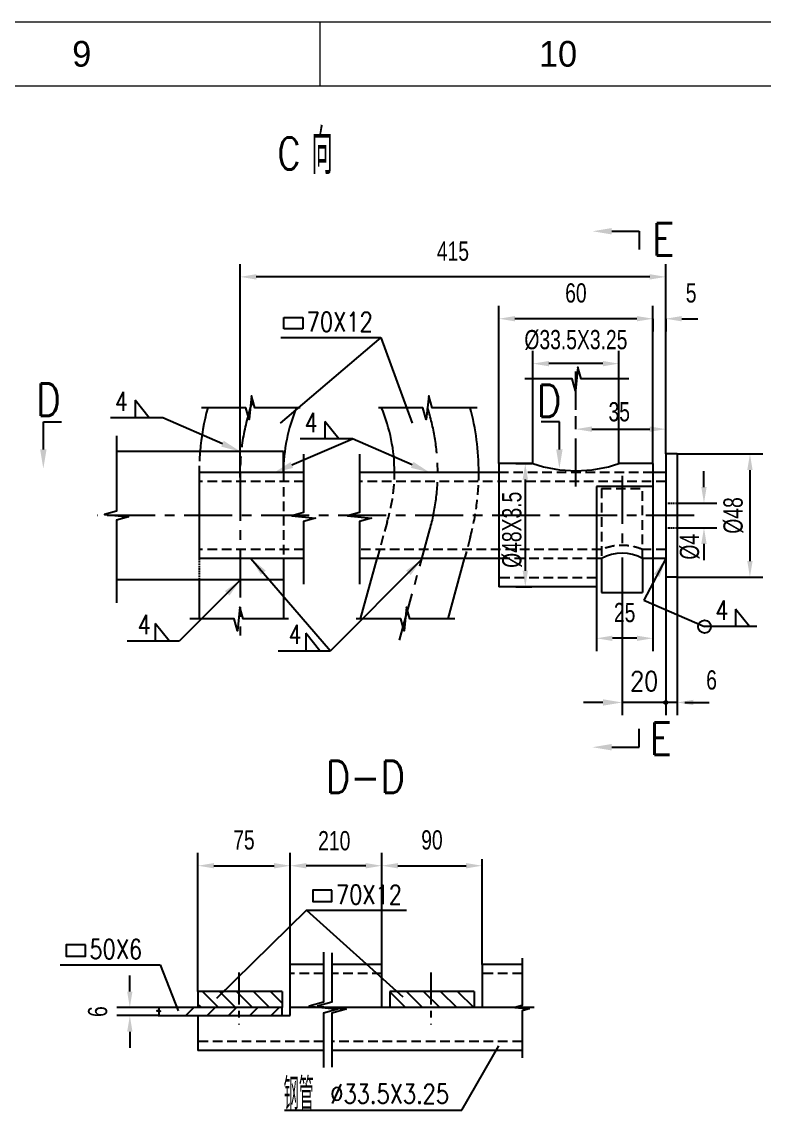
# Model space of a CAD drawing. Extents: x 148 to 221443, y -36682 to 6758.
# Drawn here: x 85089 to 87403, y -7109 to -3715 of the extents above; entities that cross this region are included whole.
import ezdxf
from ezdxf.enums import TextEntityAlignment as Align

# ---------------------------------------------------------------- set-up
doc = ezdxf.new("R2010")
doc.units = 0
doc.header["$LTSCALE"] = 10
doc.header["$MEASUREMENT"] = 0
doc.linetypes.add('CENTERX2', pattern=[4, 2.5, -0.5, 0.5, -0.5])
doc.linetypes.add('HIDDENX2', pattern=[0.75, 0.5, -0.25])
for name, color, linetype in [('2', 4, 'Continuous'), ('CENTER', 1, 'CENTERX2'), ('DIM', 4, 'Continuous'), ('HIDDEN', 7, 'HIDDENX2'), ('MAIN', 6, 'Continuous'), ('RED', 7, 'Continuous')]:
    doc.layers.add(name, color=color, linetype=linetype)
doc.layers.add('2（细实线）', color=3, linetype='Continuous', lineweight=20)
doc.layers.add('图框层', color=7, linetype='Continuous', lineweight=15)
doc.styles.add('HZ', font='ROMS.SHX', dxfattribs={"width": 0.75, "bigfont": 'GBCBIG.SHX'})
doc.styles.get("Standard").update_dxf_attribs({"font": 'wison_e.shx', "width": 0.75, "bigfont": 'wison_c.shx'})
doc.styles.add('XW', font='ROMANS.shx', dxfattribs={"width": 0.85})
doc.dimstyles.new('DIM1', dxfattribs={"dimscale": 20, "dimtxt": 3, "dimasz": 2.5, "dimexe": 2, "dimexo": 0, "dimgap": 1, "dimtad": 0, "dimdec": 0, "dimzin": 0, "dimdsep": 46, "dimtxsty": 'Standard', "dimcen": 2, "dimclrd": 3, "dimclre": 3, "dimclrt": 3, "dimadec": 0, "dimazin": 0, "dimtfac": 0.666667, "dimtdec": 0, "dimtofl": 0, "dimtmove": 2, "dimatfit": 1, "dimfxl": 2, "dimtvp": 1.333333, "dimtolj": 1, "dimtzin": 0, "dimarcsym": 0})

# ---------------------------------------------------------------- blocks, each defined once
blk = doc.blocks.new('*D386')
at = {"layer": 'Defpoints', "color": 0}
for p in [(85925.4, -6346.2), (86211.1, -6654.7), (85925.4, -6788.7)]:
    blk.add_point(p, dxfattribs=at)
at = {"layer": 'RED', "color": 3, "lineweight": -2}
for p, q in [((85925.4, -6788.7), (85925.4, -6306.2)), ((86211.1, -6654.7), (86211.1, -6306.2)), ((86161.1, -6346.2), (85975.4, -6346.2))]:
    blk.add_line(p, q, dxfattribs=at)
at = {"layer": 'RED', "color": 3}
for points in [[(85975.4, -6337.9), (85975.4, -6354.6), (85925.4, -6346.2)], [(86161.1, -6354.6), (86161.1, -6337.9), (86211.1, -6346.2)]]:
    blk.add_solid(points, dxfattribs=at)
at = {"layer": 'RED', "color": 3, "insert": (86062.8, -6268.6), "char_height": 60, "attachment_point": 5}
blk.add_mtext('\\A1;210', dxfattribs=at)
blk = doc.blocks.new('*D387')
at = {"layer": 'Defpoints', "color": 0}
for p in [(85925.4, -6346.2), (85637.8, -6738.2), (85925.4, -6788.7)]:
    blk.add_point(p, dxfattribs=at)
at = {"layer": 'RED', "color": 3, "lineweight": -2}
for p, q in [((85637.8, -6738.2), (85637.8, -6306.2)), ((85925.4, -6788.7), (85925.4, -6306.2)), ((85687.8, -6346.2), (85875.4, -6346.2))]:
    blk.add_line(p, q, dxfattribs=at)
at = {"layer": 'RED', "color": 3}
for points in [[(85687.8, -6337.9), (85687.8, -6354.6), (85637.8, -6346.2)], [(85875.4, -6354.6), (85875.4, -6337.9), (85925.4, -6346.2)]]:
    blk.add_solid(points, dxfattribs=at)
at = {"layer": 'RED', "color": 3, "insert": (85781.2, -6266.2), "char_height": 60, "attachment_point": 5}
blk.add_mtext('\\A1;75', dxfattribs=at)
blk = doc.blocks.new('*D388')
at = {"layer": 'Defpoints', "color": 0}
for p in [(85425.4, -6813.7), (85515.4, -6813.7), (85521.6, -6788.7)]:
    blk.add_point(p, dxfattribs=at)
at = {"layer": 'DIM', "color": 3, "linetype": 'Continuous', "lineweight": -2}
for p, q in [((85425.4, -6738.7), (85425.4, -6688.7)), ((85521.6, -6788.7), (85385.4, -6788.7)), ((85515.4, -6813.7), (85385.4, -6813.7)), ((85425.4, -6863.7), (85425.4, -6913.7))]:
    blk.add_line(p, q, dxfattribs=at)
at = {"layer": 'DIM', "color": 3}
for points in [[(85417.1, -6738.7), (85433.7, -6738.7), (85425.4, -6788.7)], [(85433.7, -6863.7), (85417.1, -6863.7), (85425.4, -6813.7)]]:
    blk.add_solid(points, dxfattribs=at)
at = {"layer": 'DIM', "color": 3, "insert": (85325.4, -6801.2), "char_height": 60, "attachment_point": 5, "rotation": 90}
blk.add_mtext('\\A1;6', dxfattribs=at)
blk = doc.blocks.new('*D389')
at = {"layer": 'Defpoints', "color": 0}
for p in [(87056.2, -5164.1), (86880.2, -5476.3), (86880.2, -5637)]:
    blk.add_point(p, dxfattribs=at)
at = {"layer": 'DIM', "color": 3, "lineweight": -2}
for p, q in [((87056.2, -5164.1), (87056.2, -5677)), ((86880.2, -5476.3), (86880.2, -5677)), ((87006.2, -5637), (86930.2, -5637))]:
    blk.add_line(p, q, dxfattribs=at)
at = {"layer": 'DIM', "color": 3}
for points in [[(86930.2, -5628.7), (86930.2, -5645.3), (86880.2, -5637)], [(87006.2, -5645.3), (87006.2, -5628.7), (87056.2, -5637)]]:
    blk.add_solid(points, dxfattribs=at)
at = {"layer": 'DIM', "color": 3, "insert": (86968.2, -5557), "char_height": 60, "attachment_point": 5}
blk.add_mtext('\\A1;25', dxfattribs=at)
blk = doc.blocks.new('*D390')
at = {"layer": 'Defpoints', "color": 0}
for p in [(86576.2, -4640.5), (86576.2, -5092.3), (87056.2, -5092.3)]:
    blk.add_point(p, dxfattribs=at)
at = {"layer": 'DIM', "color": 3, "lineweight": -2}
for p, q in [((86576.2, -5092.3), (86576.2, -4600.5)), ((87056.2, -5092.3), (87056.2, -4600.5)), ((87006.2, -4640.5), (86626.2, -4640.5))]:
    blk.add_line(p, q, dxfattribs=at)
at = {"layer": 'DIM', "color": 3}
for points in [[(86626.2, -4632.2), (86626.2, -4648.8), (86576.2, -4640.5)], [(87006.2, -4648.8), (87006.2, -4632.2), (87056.2, -4640.5)]]:
    blk.add_solid(points, dxfattribs=at)
at = {"layer": 'DIM', "color": 3, "insert": (86816.2, -4560.5), "char_height": 60, "attachment_point": 5}
blk.add_mtext('\\A1;60', dxfattribs=at)
blk = doc.blocks.new('*D391')
at = {"layer": 'CENTER', "color": 3, "linetype": 'Continuous', "lineweight": -2, "ltscale": 0.5}
for p, q in [((85769.4, -5136), (85769.4, -4470)), ((87096.2, -5062.3), (87096.2, -4470)), ((87046.2, -4510), (85819.4, -4510))]:
    blk.add_line(p, q, dxfattribs=at)
at = {"layer": 'CENTER', "color": 3}
for points in [[(85819.4, -4501.6), (85819.4, -4518.3), (85769.4, -4510)], [(87046.2, -4518.3), (87046.2, -4501.6), (87096.2, -4510)]]:
    blk.add_solid(points, dxfattribs=at)
at = {"layer": 'Defpoints', "color": 0}
for p in [(85769.4, -4510), (87096.2, -5062.3), (85769.4, -5136)]:
    blk.add_point(p, dxfattribs=at)
at = {"layer": 'CENTER', "color": 3, "insert": (86432.8, -4430), "char_height": 60, "attachment_point": 5}
blk.add_mtext('\\A1;415', dxfattribs=at)
blk = doc.blocks.new('*D392')
at = {"color": 3, "lineweight": -2}
for p, q in [((87096.2, -5446.3), (87096.2, -5877.2)), ((87132.2, -5446.3), (87132.2, -5877.2)), ((87096.2, -5837.2), (87046.2, -5837.2)), ((87182.2, -5837.2), (87232.2, -5837.2))]:
    blk.add_line(p, q, dxfattribs=at)
at = {"color": 3}
blk.add_solid([(87182.2, -5828.8), (87182.2, -5845.5), (87132.2, -5837.2)], dxfattribs=at)
at = {"layer": 'Defpoints', "color": 0}
for p in [(87096.2, -5446.3), (87132.2, -5446.3), (87096.2, -5837.2)]:
    blk.add_point(p, dxfattribs=at)
at = {"color": 3, "insert": (87239.1, -5767.3), "char_height": 60, "attachment_point": 5}
blk.add_mtext('\\A1;6', dxfattribs=at)
blk = doc.blocks.new('_None')
blk = doc.blocks.new('*D393')
at = {"layer": 'Defpoints', "color": 0}
for p in [(87132.2, -5062.3), (87132.2, -5446.3), (87358.8, -5446.3)]:
    blk.add_point(p, dxfattribs=at)
at = {"layer": 'DIM', "color": 3, "lineweight": -2}
for p, q in [((87132.2, -5062.3), (87398.8, -5062.3)), ((87358.8, -5112.3), (87358.8, -5396.3)), ((87132.2, -5446.3), (87398.8, -5446.3))]:
    blk.add_line(p, q, dxfattribs=at)
at = {"layer": 'DIM', "color": 3}
for points in [[(87367.1, -5112.3), (87350.5, -5112.3), (87358.8, -5062.3)], [(87350.5, -5396.3), (87367.1, -5396.3), (87358.8, -5446.3)]]:
    blk.add_solid(points, dxfattribs=at)
at = {"layer": 'DIM', "color": 3, "insert": (87307.2, -5254), "char_height": 60, "attachment_point": 5, "rotation": 90}
blk.add_mtext('\\A1;%%c48', dxfattribs=at)
blk = doc.blocks.new('*D394')
at = {"layer": 'Defpoints', "color": 0}
for p in [(87132.2, -5215.7), (87215.5, -5215.7), (87132.2, -5292.9)]:
    blk.add_point(p, dxfattribs=at)
at = {"layer": 'DIM', "color": 3, "lineweight": -2}
for p, q in [((87215.5, -5165.7), (87215.5, -5115.7)), ((87132.2, -5215.7), (87255.5, -5215.7)), ((87132.2, -5292.9), (87255.5, -5292.9)), ((87215.5, -5342.9), (87215.5, -5392.9))]:
    blk.add_line(p, q, dxfattribs=at)
at = {"layer": 'DIM', "color": 3}
for points in [[(87207.2, -5165.7), (87223.8, -5165.7), (87215.5, -5215.7)], [(87223.8, -5342.9), (87207.2, -5342.9), (87215.5, -5292.9)]]:
    blk.add_solid(points, dxfattribs=at)
at = {"layer": 'DIM', "color": 3, "insert": (87171.3, -5351.6), "char_height": 60, "attachment_point": 5, "rotation": 90}
blk.add_mtext('\\A1;%%c4', dxfattribs=at)
blk = doc.blocks.new('*D395')
at = {"layer": 'Defpoints', "color": 0}
for p in [(86682.2, -4780.6), (86682.2, -4848.4), (86950.2, -4848.4)]:
    blk.add_point(p, dxfattribs=at)
at = {"layer": 'DIM', "color": 3, "lineweight": -2}
for p, q in [((86682.2, -4848.4), (86682.2, -4740.6)), ((86950.2, -4848.4), (86950.2, -4740.6)), ((86900.2, -4780.6), (86732.2, -4780.6))]:
    blk.add_line(p, q, dxfattribs=at)
at = {"layer": 'DIM', "color": 3}
for points in [[(86732.2, -4772.2), (86732.2, -4788.9), (86682.2, -4780.6)], [(86900.2, -4788.9), (86900.2, -4772.2), (86950.2, -4780.6)]]:
    blk.add_solid(points, dxfattribs=at)
at = {"layer": 'DIM', "color": 3, "insert": (86816.2, -4706.8), "char_height": 60, "attachment_point": 5}
blk.add_mtext('\\A1;%%C33.5X3.25', dxfattribs=at)
blk = doc.blocks.new('*D396')
at = {"layer": 'Defpoints', "color": 0}
for p in [(87056.2, -4640.5), (87096.2, -4640.5), (87096.2, -4640.5)]:
    blk.add_point(p, dxfattribs=at)
at = {"layer": 'RED', "color": 3, "linetype": 'Continuous', "lineweight": -2}
for p, q in [((87006.2, -4640.5), (86956.2, -4640.5)), ((87056.2, -4640.5), (87056.2, -4680.5)), ((87096.2, -4640.5), (87096.2, -4680.5)), ((87146.2, -4640.5), (87196.2, -4640.5))]:
    blk.add_line(p, q, dxfattribs=at)
at = {"layer": 'RED', "color": 3}
for points in [[(87006.2, -4648.8), (87006.2, -4632.2), (87056.2, -4640.5)], [(87146.2, -4632.2), (87146.2, -4648.8), (87096.2, -4640.5)]]:
    blk.add_solid(points, dxfattribs=at)
at = {"layer": 'RED', "color": 3, "insert": (87175.4, -4560.4), "char_height": 60, "attachment_point": 5}
blk.add_mtext('\\A1;5', dxfattribs=at)
blk = doc.blocks.new('*D397')
at = {"layer": 'Defpoints', "color": 0}
for p in [(86816.2, -4984.8), (87096.2, -4984.8), (87096.2, -4984.8)]:
    blk.add_point(p, dxfattribs=at)
at = {"layer": 'DIM', "color": 3, "linetype": 'Continuous', "lineweight": -2}
for p, q in [((86816.2, -4984.8), (86816.2, -4944.8)), ((87096.2, -4984.8), (87096.2, -4944.8)), ((86866.2, -4984.8), (87046.2, -4984.8))]:
    blk.add_line(p, q, dxfattribs=at)
at = {"layer": 'DIM', "color": 3}
for points in [[(86866.2, -4976.5), (86866.2, -4993.2), (86816.2, -4984.8)], [(87046.2, -4993.2), (87046.2, -4976.5), (87096.2, -4984.8)]]:
    blk.add_solid(points, dxfattribs=at)
at = {"layer": 'DIM', "color": 3, "insert": (86951.3, -4931), "char_height": 60, "attachment_point": 5}
blk.add_mtext('\\A1;35', dxfattribs=at)
blk = doc.blocks.new('*D398')
at = {"layer": 'Defpoints', "color": 0}
for p in [(86629.2, -5092.3), (86629.2, -5476.3), (86658.4, -5476.3)]:
    blk.add_point(p, dxfattribs=at)
at = {"layer": 'DIM', "color": 3, "linetype": 'Continuous', "lineweight": -2}
for p, q in [((86629.2, -5092.3), (86678.4, -5092.3)), ((86658.4, -5142.3), (86658.4, -5426.3)), ((86629.2, -5476.3), (86678.4, -5476.3))]:
    blk.add_line(p, q, dxfattribs=at)
at = {"layer": 'DIM', "color": 3}
for points in [[(86666.8, -5142.3), (86650.1, -5142.3), (86658.4, -5092.3)], [(86650.1, -5426.3), (86666.8, -5426.3), (86658.4, -5476.3)]]:
    blk.add_solid(points, dxfattribs=at)
at = {"layer": 'DIM', "color": 3, "insert": (86617.3, -5298.6), "char_height": 60, "attachment_point": 5, "rotation": 90}
blk.add_mtext('\\A1;%%C48X3.5', dxfattribs=at)
blk = doc.blocks.new('*D399')
at = {"layer": 'Defpoints', "color": 0}
for p in [(86211.1, -6346.2), (86523.7, -6346.2), (86523.7, -6654.7)]:
    blk.add_point(p, dxfattribs=at)
at = {"layer": 'DIM', "color": 3, "linetype": 'Continuous', "lineweight": -2}
for p, q in [((86211.1, -6346.2), (86211.1, -6326.2)), ((86261.1, -6346.2), (86473.7, -6346.2)), ((86523.7, -6654.7), (86523.7, -6326.2))]:
    blk.add_line(p, q, dxfattribs=at)
at = {"layer": 'DIM', "color": 3}
for points in [[(86261.1, -6337.9), (86261.1, -6354.6), (86211.1, -6346.2)], [(86473.7, -6354.6), (86473.7, -6337.9), (86523.7, -6346.2)]]:
    blk.add_solid(points, dxfattribs=at)
at = {"layer": 'DIM', "color": 3, "insert": (86367.4, -6266.2), "char_height": 60, "attachment_point": 5}
blk.add_mtext('\\A1;90', dxfattribs=at)
blk = doc.blocks.new('1.5a2')
at = {"layer": '图框层', "ltscale": 10}
for p, q in [((16100.88, 10136.58), (16991.88, 10136.58)), ((16769.13, 10136.58), (16769.13, 10126.58)), ((16125.88, 10126.58), (16981.88, 10126.58))]:
    blk.add_line(p, q, dxfattribs=at)
at = {"style": 'HZ'}
for s, p in [('9', (16732, 10131.58)), ('10', (16806.25, 10131.58))]:
    blk.add_text(s, height=4, dxfattribs=at).set_placement(p, align=Align.MIDDLE)

msp = doc.modelspace()

# ---------------------------------------------------------------- hatches: boundary and pattern name
h = msp.add_hatch(color=3)
h.paths.add_polyline_path([(87096.2475, -5832.1807, -0.414213562), (87101.2475, -5837.1807), (87096.2475, -5837.1807)])
h.paths.add_polyline_path([(87096.2475, -5832.1807), (87096.2475, -5837.1807), (87091.2475, -5837.1807, -0.414213562)])
h.paths.add_polyline_path([(87091.2475, -5837.1807), (87096.2475, -5837.1807), (87096.2475, -5842.1807, -0.414213562)])
h.paths.add_polyline_path([(87096.2475, -5837.1807), (87101.2475, -5837.1807, -0.414213562), (87096.2475, -5842.1807)])
h = msp.add_hatch()
h.set_pattern_fill('ANSI31', color=3, scale=300, style=0)
h.set_pattern_definition([(135, (89029.327, -5183.985), (26.5165, 26.5165), [])])
h.paths.add_polyline_path([(86363.9305, -6788.7219), (86363.9305, -6738.1767), (86498.6925, -6738.1767), (86498.6925, -6788.7219), (86435.6687, -6788.7219)])
h.paths.add_polyline_path([(86363.9305, -6738.1767), (86363.9305, -6788.7219), (86236.0925, -6788.7219), (86236.0925, -6738.1767)])
h.paths.add_polyline_path([(85765.5976, -6788.7219), (85765.5976, -6738.1767), (85900.3596, -6738.1767), (85900.3596, -6788.7219)])
h.paths.add_polyline_path([(85765.5976, -6738.1767), (85765.5976, -6788.7219), (85637.7596, -6788.7219), (85637.7596, -6738.1767)])
h = msp.add_hatch()
h.set_pattern_fill('ANSI31', color=3, scale=375, style=0)
h.set_pattern_definition([(45, (76178.98, 801.656), (-33.14563, 33.14563), [])])
h.paths.add_polyline_path([(85572.7809, -6788.7263), (85572.7809, -6813.7263), (85732.5784, -6813.7263), (85732.5784, -6788.7263)])
h.paths.add_polyline_path([(85732.5784, -6788.7263), (85732.5784, -6813.7263), (85901.0309, -6813.7263), (85901.0309, -6788.7263)])

# ---------------------------------------------------------------- linework, layer by layer
at = {"color": 3}
for p, q in [((86927.8714, -4367.7288), (87013.7257, -4367.7288)), ((85905.6841, -4636.7038), (85965.3477, -4636.7038)), ((85905.6841, -4672.1089), (85905.6841, -4636.7038)), ((85965.3477, -4636.7038), (85965.3477, -4672.1089)), ((85965.3477, -4672.1089), (85905.6841, -4672.1089)), ((86208.3229, -4698.9337), (85894.4223, -4965.8061)), ((85896.651, -4698.9337), (86208.3229, -4698.9337)), ((86208.3229, -4698.9337), (86305.4203, -4965.8061)), ((85528.1884, -4949.2361), (85365.3131, -4949.2361)), ((85714.4251, -5030.3459), (85528.1884, -4949.2361)), ((85155.769, -5048.2365), (85155.769, -4962.3823)), ((86764.7197, -5048.2365), (86764.7197, -4962.3823)), ((85930.71, -5096.5838), (86119.7202, -5015.2361)), ((86119.7202, -5015.2361), (85956.8449, -5015.2361)), ((86305.9569, -5096.3459), (86119.7202, -5015.2361)), ((85803.0759, -5388.3036), (86050.8367, -5675.9253)), ((86335.2605, -5391.2891), (86050.8367, -5675.9253)), ((86960.2475, -5385.4063), (86960.2475, -5877.1807)), ((87096.2475, -5388.3036), (87027.8873, -5518.519)), ((85770.3441, -5455.04), (85580.3184, -5645.278)), ((87096.2475, -5466.3036), (87096.2475, -5877.1807)), ((87027.8873, -5518.519), (87217.2487, -5600.6021)), ((85974.4713, -5621.3109), (85974.4713, -5675.9253)), ((86018.206, -5675.9253), (85974.4713, -5621.3109)), ((87380.124, -5600.6021), (87217.2487, -5600.6021)), ((85417.4431, -5645.278), (85580.3184, -5645.278)), ((85887.9614, -5675.9253), (86050.8367, -5675.9253)), ((86900.2475, -5837.1807), (86840.2475, -5837.1807)), ((87132.2475, -5837.1807), (86960.2475, -5837.1807)), ((87156.2475, -5837.1807), (87216.2475, -5837.1807)), ((86927.8714, -5976.6795), (87013.7257, -5976.6795)), ((85976.6382, -6484.7672), (85695.5393, -6760.6944)), ((85976.6382, -6484.7672), (86288.3101, -6484.7672)), ((85976.6382, -6484.7672), (86276.1493, -6754.9996)), ((85207.9968, -6655.1032), (85519.6687, -6655.1032)), ((85519.6687, -6655.1032), (85576.4615, -6799.1321)), ((86460.2713, -7108.6596), (86576.0163, -6907.4337)), ((85907.7244, -7108.6596), (86460.2713, -7108.6596))]:
    msp.add_line(p, q, dxfattribs=at)
at = {"color": 7}
for p, q in [((87013.7257, -4367.7288), (87013.7257, -4424.8532)), ((85155.769, -4962.3823), (85212.8934, -4962.3823)), ((86764.7197, -4962.3823), (86707.5953, -4962.3823)), ((87013.7257, -5976.6795), (87013.7257, -5919.5551))]:
    msp.add_line(p, q, dxfattribs=at)
at = {"linetype": 'Continuous'}
for p, q in [((85485.4132, -4949.2361), (85441.6785, -4894.6216)), ((85441.6785, -4894.6216), (85441.6785, -4949.2361)), ((86076.945, -5015.2361), (86033.2103, -4960.6216)), ((86033.2103, -4960.6216), (86033.2103, -5015.2361)), ((87357.4529, -5600.6021), (87313.7181, -5545.9876)), ((87313.7181, -5545.9876), (87313.7181, -5600.6021)), ((85503.953, -5590.6636), (85503.953, -5645.278)), ((85547.6878, -5645.278), (85503.953, -5590.6636))]:
    msp.add_line(p, q, dxfattribs=at)
at = {"color": 3}
for points in [[(86055.6347, -6422.5373), (85995.9711, -6422.5373), (85995.9711, -6457.9423), (86055.6347, -6457.9423)], [(85286.9933, -6592.8732), (85227.3297, -6592.8732), (85227.3297, -6628.2783), (85286.9933, -6628.2783)]]:
    msp.add_lwpolyline(points, close=True, dxfattribs=at)
for centre, radius in [((87217.2487, -5600.6021), 20), ((87096.2475, -5837.1807), 5)]:
    msp.add_circle(centre, radius, dxfattribs=at)
for points in [[(86927.8714, -4377.7288), (86927.8714, -4357.7288), (86867.8714, -4367.7288)], [(85710.4322, -5039.5141), (85718.4181, -5021.1777), (85769.4345, -5054.3036)], [(85165.769, -5048.2365), (85145.769, -5048.2365), (85155.769, -5108.2365)], [(86774.7197, -5048.2365), (86754.7197, -5048.2365), (86764.7197, -5108.2365)], [(85926.7567, -5087.3984), (85934.6633, -5105.7692), (85875.5976, -5120.3036)], [(86301.9639, -5105.5141), (86309.9498, -5087.1777), (86360.9662, -5120.3036)], [(85849.1542, -5426.1541), (85834.001, -5439.2072), (85802.4184, -5387.2213)], [(86300.9539, -5440.0633), (86286.8065, -5425.9265), (86336.2907, -5390.5527)], [(87059.5043, -5436.7797), (87077.2124, -5446.0761), (87096.2475, -5388.3036)], [(85736.0374, -5503.8142), (85721.89, -5489.6774), (85771.3743, -5454.3036)], [(86900.2475, -5827.1807), (86900.2475, -5847.1807), (86960.2475, -5837.1807)], [(86927.8714, -5986.6795), (86927.8714, -5966.6795), (86867.8714, -5976.6795)]]:
    msp.add_solid(points, dxfattribs=at)
at = {"layer": 'CENTER', "ltscale": 6}
for p, q in [((86816.2475, -5164.1024), (86816.2475, -4805.5782)), ((85769.4345, -5120.3036), (85769.4345, -5627.845)), ((86960.2475, -5130.297), (86960.2475, -5365.4063)), ((87184.6557, -5254.3036), (85323.6628, -5254.3036)), ((86265.7152, -5642.9222), (86361.1668, -5297.4688))]:
    msp.add_line(p, q, dxfattribs=at)
at = {"layer": 'CENTER', "ltscale": 4}
for p, q in [((85765.5976, -6679.1384), (85765.5976, -6840.9448)), ((86363.9305, -6679.1384), (86363.9305, -6840.9448))]:
    msp.add_line(p, q, dxfattribs=at)
at = {"layer": 'CENTER', "ltscale": 6}
for centre, start, end in [((86426.9345, -5120.3036), 159.9804009, 180), ((85727.9854, -5120.3036), 344.3682875, 17.9316203)]:
    msp.add_arc(centre, 657.5, start, end, dxfattribs=at)
at = {"layer": 'DIM', "color": 1, "linetype": 'Continuous'}
msp.add_line((85904.1965, -5120.3036), (85904.1965, -5054.3036), dxfattribs=at)
at = {"layer": 'DIM', "color": 7, "linetype": 'HIDDENX2'}
msp.add_line((85641.5965, -5388.3036), (85641.5965, -5454.3036), dxfattribs=at)
at = {"layer": 'DIM'}
msp.add_lwpolyline([(85383.632, -5005.3494), (85383.632, -5240.172), (85346.4248, -5250.5847), (85420.8394, -5258.0224), (85383.632, -5268.4352), (85383.632, -5526.8861)], dxfattribs=at)
at = {"layer": 'DIM', "color": 7, "linetype": 'HIDDENX2', "ltscale": 6}
msp.add_arc((86426.9345, -5120.3036), 785.338, 175.1791621, 180, dxfattribs=at)
at = {"layer": 'HIDDEN', "color": 2, "linetype": 'HIDDENX2', "ltscale": 6}
for p, q in [((85904.1965, -5120.3036), (85904.1965, -5388.3036)), ((87056.2475, -5120.3036), (86576.2475, -5120.3036)), ((85967.4036, -5148.3036), (85641.5965, -5148.3036)), ((87096.2475, -5148.3036), (86141.4066, -5148.3036)), ((86896.2475, -5169.805), (87024.2475, -5169.805)), ((86896.2475, -5169.805), (86896.2475, -5388.3036)), ((87024.2475, -5388.3036), (87024.2475, -5169.805)), ((86227.4297, -5274.6098), (86196.4677, -5388.3036)), ((86486.8131, -5322.6306), (86468.9285, -5388.3036)), ((85967.4036, -5360.3036), (85641.5965, -5360.3036)), ((86896.2475, -5360.3036), (86141.4066, -5360.3036)), ((87096.2475, -5360.3036), (87024.2475, -5360.3036)), ((86880.2475, -5388.3036), (86576.2475, -5388.3036)), ((86880.2475, -5448.3036), (86576.2475, -5448.3036)), ((86029.2393, -6682.7219), (85925.3596, -6682.7219)), ((86211.0925, -6682.7219), (86055.6359, -6682.7219)), ((86648.2504, -6682.7219), (86523.6925, -6682.7219)), ((86029.2393, -6894.7219), (85637.7596, -6894.7219)), ((86648.2504, -6894.7219), (86055.6359, -6894.7219))]:
    msp.add_line(p, q, dxfattribs=at)
at = {"layer": 'HIDDEN'}
for p, q in [((87096.2475, -5215.7291), (87132.2475, -5215.7291)), ((87096.2475, -5292.8781), (87132.2475, -5292.8781))]:
    msp.add_line(p, q, dxfattribs=at)
at = {"layer": 'HIDDEN', "color": 2, "linetype": 'HIDDENX2', "ltscale": 6}
for centre, radius, start, end in [((85727.9854, -5120.3036), 522.738, 342.8311562, 0), ((85727.9854, -5120.3036), 785.338, 345.0704896, 0.0039772), ((86960.2475, -5512.0778), 164.7162, 67.1358701, 112.8641299)]:
    msp.add_arc(centre, radius, start, end, dxfattribs=at)
at = {"layer": 'MAIN', "linetype": 'Continuous'}
for points in [[(86980.7511, -4828.2744), (86832.9386, -4828.2744), (86822.5259, -4791.0672), (86815.0882, -4865.4818), (86804.6754, -4828.2744), (86657.091, -4828.2744)], [(85956.5173, -4917.8712), (85815.5044, -4917.8712), (85805.0916, -4880.664), (85797.6539, -4955.0786), (85787.2412, -4917.8712), (85648.8024, -4917.8712)], [(86508.6917, -4917.8712), (86367.6787, -4917.8712), (86357.2659, -4880.664), (86349.8283, -4955.0786), (86339.4155, -4917.8712), (86200.9768, -4917.8712)], [(85967.4036, -5063.249), (85967.4036, -5244.7278), (85930.1964, -5255.1405), (86004.611, -5262.5782), (85967.4036, -5272.991), (85967.4036, -5467.8573)], [(86141.4066, -5063.249), (86141.4066, -5244.7278), (86104.1995, -5255.1405), (86178.6141, -5262.5782), (86141.4066, -5272.991), (86141.4066, -5467.8573)], [(85920.0937, -5576.7675), (85779.0808, -5576.7675), (85768.668, -5539.5603), (85761.2304, -5613.9749), (85750.8176, -5576.7675), (85612.3789, -5576.7675)], [(86439.1388, -5576.7675), (86298.1258, -5576.7675), (86287.7131, -5539.5603), (86280.2754, -5613.9749), (86269.8627, -5576.7675), (86131.4239, -5576.7675)], [(86029.2393, -6615.6965), (86029.2393, -6771.764), (85984.5907, -6784.2593), (86073.8882, -6793.1845), (86029.2393, -6805.6798), (86029.2393, -6975.372)], [(86055.6359, -6617.7059), (86055.6359, -6771.764), (86010.9873, -6784.2593), (86100.2848, -6793.1845), (86055.6359, -6805.6798), (86055.6359, -6974.3673)], [(86648.2504, -6634.0195), (86648.2504, -6782.2035), (86625.926, -6788.4512), (86670.5748, -6792.9138), (86648.2504, -6799.1614), (86648.2504, -6945.5191)], [(85515.4116, -6786.0998), (85515.4116, -6797.4162), (85509.8306, -6798.9781), (85520.9928, -6800.0938), (85515.4116, -6801.6557), (85515.4116, -6816.5486)]]:
    msp.add_lwpolyline(points, dxfattribs=at)
at = {"layer": 'RED'}
for p, q in [((86682.2475, -5092.3036), (86682.2475, -4828.2744)), ((86950.2475, -5092.3036), (86950.2475, -4828.2744)), ((85904.1965, -5054.3036), (85383.632, -5054.3036)), ((87096.2475, -5062.3036), (87096.2475, -5446.3036)), ((87132.2475, -5062.3036), (87096.2475, -5062.3036)), ((87132.2475, -5062.3036), (87132.2475, -5446.3036)), ((85967.4036, -5120.3036), (85641.5965, -5120.3036)), ((85641.5965, -5120.3036), (85641.5965, -5388.3036)), ((86520.2475, -5120.3036), (86141.4066, -5120.3036)), ((86576.2475, -5120.3036), (86520.2475, -5120.3036)), ((86682.2475, -5092.3036), (86576.2475, -5092.3036)), ((87056.2475, -5092.3036), (86950.2475, -5092.3036)), ((87056.2475, -5092.3036), (87056.2475, -5164.1024)), ((87096.2475, -5120.3036), (87056.2475, -5120.3036)), ((87056.2475, -5164.1024), (86880.2475, -5164.1024)), ((86880.2475, -5164.1024), (86880.2475, -5476.3036)), ((85967.4036, -5388.3036), (85641.5965, -5388.3036)), ((85904.1965, -5388.3036), (85904.1965, -5576.7675)), ((86520.2475, -5388.3036), (86141.4066, -5388.3036)), ((86145.1437, -5576.7675), (86196.4677, -5388.3036)), ((86417.6045, -5576.7675), (86468.9285, -5388.3036)), ((86576.2475, -5388.3036), (86520.2475, -5388.3036)), ((86896.2475, -5388.3036), (86896.2475, -5494.3036)), ((87096.2475, -5388.3036), (87024.2475, -5388.3036)), ((87024.2475, -5388.3036), (87024.2475, -5494.3036)), ((85904.1965, -5454.3036), (85383.632, -5454.3036)), ((85641.5965, -5454.3036), (85641.5965, -5576.7675)), ((87132.2475, -5446.3036), (87096.2475, -5446.3036)), ((86880.2475, -5476.3036), (86576.2475, -5476.3036)), ((86896.2475, -5494.3036), (87024.2475, -5494.3036)), ((85925.3596, -6813.7219), (85925.3596, -6654.7219)), ((86029.2393, -6654.7219), (85925.3596, -6654.7219)), ((86211.0925, -6654.7219), (86055.636, -6654.7219)), ((86211.0925, -6788.7219), (86211.0925, -6654.7219)), ((86523.6925, -6654.7219), (86523.6925, -6788.7219)), ((86648.2504, -6654.7219), (86523.6925, -6654.7219)), ((86648.2504, -6654.7219), (86523.6925, -6654.7219)), ((85900.3596, -6738.1767), (85637.7596, -6738.1767)), ((85637.7596, -6738.1767), (85637.7596, -6788.7219)), ((85900.3596, -6738.1767), (85900.3596, -6788.7219)), ((86236.0925, -6738.1767), (86236.0925, -6788.7219)), ((86498.6925, -6738.1767), (86236.0925, -6738.1767)), ((86498.6925, -6738.1767), (86498.6925, -6788.7219)), ((85900.3596, -6788.7219), (85515.4116, -6788.7219)), ((85515.4116, -6813.7219), (85925.3596, -6813.7219)), ((85637.7596, -6813.7219), (85637.7596, -6922.7219)), ((85900.3596, -6813.7219), (85900.3596, -6788.7219)), ((86685.9373, -6788.7219), (85925.3596, -6788.7219)), ((86523.6925, -6788.7219), (86211.0925, -6788.7219)), ((86029.2393, -6922.7219), (85637.7596, -6922.7219)), ((86648.2504, -6922.7219), (86055.636, -6922.7219))]:
    msp.add_line(p, q, dxfattribs=at)
at = {"layer": 'RED', "color": 1, "linetype": 'Continuous'}
for p, q in [((86576.2475, -5092.3036), (86576.2475, -5476.3036)), ((86896.2475, -5388.3036), (86880.2475, -5388.3036))]:
    msp.add_line(p, q, dxfattribs=at)
at = {"layer": 'RED'}
for centre, radius, start, end in [((86426.9345, -5120.3036), 785.338, 165.0625352, 175.1791621), ((86426.9345, -5120.3036), 522.738, 157.2162588, 180), ((85727.9854, -5120.3036), 522.738, 0, 22.7837412), ((85727.9854, -5120.3036), 785.338, 0.0039772, 14.9374648), ((86816.2475, -4698.0268), 416.4254, 251.2290135, 288.7709865), ((86960.2475, -5506.0321), 134, 61.4704501, 118.5295499)]:
    msp.add_arc(centre, radius, start, end, dxfattribs=at)

# ---------------------------------------------------------------- block references
at = {"layer": '2（细实线）', "xscale": 20, "yscale": 20, "zscale": 20}
msp.add_blockref('1.5a2', (-249364.5209, -206446.0395), dxfattribs=at)

# ---------------------------------------------------------------- texts
at = {"color": 3}
for s, height, style, width, p in [('向', 140, 'HZ', 0.65, (85992.0167, -4189.5821)), ('70X12', 60, 'XW', 0.8, (85976.8319, -4680.513)), ('D-D', 100, 'XW', 0.85, (86036.1346, -6119.235)), ('70X12', 60, 'XW', 0.8, (86068.0436, -6466.3465)), ('50X6', 60, 'XW', 0.8, (85299.4023, -6636.6824)), ('%%C33.5X3.25', 60, 'XW', 0.8, (86050.5051, -7087.5865))]:
    msp.add_text(s, height=height, dxfattribs=dict(at, style=style, width=width)).set_placement(p)
at = {"color": 3, "style": 'XW'}
for s, width, p in [('C', 0.8, (85957.5963, -4125.0408)), ('E', 0.85, (87123.3253, -4393.03)), ('D', 0.85, (85210.2017, -4892.9082)), ('D', 0.85, (86770.3657, -4896.4396)), ('E', 0.85, (87115.7346, -5950.0724))]:
    msp.add_text(s, height=100, dxfattribs=dict(at, width=width)).set_placement(p, align=Align.MIDDLE_RIGHT)
at = {"color": 3, "linetype": 'Continuous', "style": 'XW', "width": 0.8}
for p in [(85419.5025, -4898.1086), (86011.0343, -4964.1086), (87291.5422, -5549.4746), (85490.371, -5594.1506), (85960.8892, -5624.7979)]:
    msp.add_text('4', height=60, dxfattribs=at).set_placement(p, align=Align.MIDDLE_RIGHT)
at = {"layer": '2', "color": 3, "linetype": 'Continuous', "style": 'HZ', "width": 0.65}
msp.add_text('钢管', height=100, dxfattribs=at).set_placement((85905.2196, -7107.9134))
at = {"layer": 'DIM', "color": 3, "insert": (87029.1011, -5770.459), "char_height": 60, "attachment_point": 5, "style": 'XW'}
msp.add_mtext('\\A1;20', dxfattribs=at)

# ---------------------------------------------------------------- dimensions: what is measured, and where the dimension line sits
at = {"color": 3}
dim = msp.add_linear_dim(base=(87096.2475, -5837.1807), p1=(87132.2475, -5446.3036), p2=(87096.2475, -5446.3036), angle=180, text='6', dimstyle='DIM1', override={"dimblk2": 'NONE', "dimsah": 1}, dxfattribs=at)
dim.commit()
dim.dimension.update_dxf_attribs({"geometry": '*D392', "text_midpoint": (87239.1007, -5767.2818), "dimtype": 160})
at = {"layer": 'CENTER', "color": 7, "linetype": 'Continuous', "ltscale": 0.5}
dim = msp.add_linear_dim(base=(85769.4345, -4509.9754), p1=(87096.2475, -5062.3036), p2=(85769.4345, -5136.0283), angle=180, text='415', dimstyle='DIM1', dxfattribs=at)
dim.commit()
dim.dimension.update_dxf_attribs({"geometry": '*D391', "text_midpoint": (86432.841, -4429.9754)})
at = {"layer": 'DIM'}
dim = msp.add_linear_dim(base=(86576.2475, -4640.5121), p1=(87056.2475, -5092.3036), p2=(86576.2475, -5092.3036), angle=180, text='60', dimstyle='DIM1', dxfattribs=at)
dim.commit()
dim.dimension.update_dxf_attribs({"geometry": '*D390', "text_midpoint": (86816.2475, -4560.5121)})
dim = msp.add_linear_dim(base=(86682.2475, -4780.5754), p1=(86950.2475, -4848.4361), p2=(86682.2475, -4848.4361), angle=180, text='%%C33.5X3.25', dimstyle='DIM1', override={"dimtxsty": 'Standard', "dimtofl": 1}, dxfattribs=at)
dim.commit()
dim.dimension.update_dxf_attribs({"geometry": '*D395', "text_midpoint": (86816.2475, -4706.7578), "dimtype": 160})
at = {"layer": 'DIM', "color": 1, "linetype": 'Continuous'}
dim = msp.add_linear_dim(base=(87096.2475, -4984.8403), p1=(86816.2475, -4984.8403), p2=(87096.2475, -4984.8403), text='35', dimstyle='DIM1', dxfattribs=at)
dim.commit()
dim.dimension.update_dxf_attribs({"geometry": '*D397', "text_midpoint": (86951.3267, -4931.027), "dimtype": 160})
at = {"layer": 'DIM'}
for base, p1, p2, text, picture, middle in [((87358.8063, -5446.3036), (87132.2475, -5062.3036), (87132.2475, -5446.3036), '%%c48', '*D393', (87307.207, -5253.9885)), ((87215.4943, -5215.7291), (87132.2475, -5292.8781), (87132.2475, -5215.7291), '%%c4', '*D394', (87171.2782, -5351.5823))]:
    dim = msp.add_linear_dim(base=base, p1=p1, p2=p2, angle=90, text=text, dimstyle='DIM1', dxfattribs=at)
    dim.commit()
    dim.dimension.update_dxf_attribs({"geometry": picture, "text_midpoint": middle, "dimtype": 160})
at = {"layer": 'DIM', "color": 7, "linetype": 'Continuous'}
dim = msp.add_linear_dim(base=(86658.4328, -5476.3036), p1=(86629.2475, -5092.3036), p2=(86629.2475, -5476.3036), angle=90, text='%%C48X3.5', dimstyle='DIM1', override={"dimexe": 1, "dimtmove": 1}, dxfattribs=at)
dim.commit()
dim.dimension.update_dxf_attribs({"geometry": '*D398', "text_midpoint": (86697.3204, -5298.5905), "dimtype": 160})
at = {"layer": 'DIM'}
dim = msp.add_linear_dim(base=(86880.2475, -5637.0157), p1=(87056.2475, -5164.1024), p2=(86880.2475, -5476.3036), angle=180, text='25', dimstyle='DIM1', override={"dimtix": 1, "dimtofl": 1, "dimtmove": 1, "dimatfit": 3}, dxfattribs=at)
dim.commit()
dim.dimension.update_dxf_attribs({"geometry": '*D389', "text_midpoint": (86968.2475, -5557.0157)})
at = {"layer": 'DIM', "color": 1, "linetype": 'Continuous'}
dim = msp.add_linear_dim(base=(86523.6925, -6346.2278), p1=(86211.0925, -6346.2278), p2=(86523.6925, -6654.7219), text='90', dimstyle='DIM1', override={"dimexe": 1}, dxfattribs=at)
dim.commit()
dim.dimension.update_dxf_attribs({"geometry": '*D399', "text_midpoint": (86367.3925, -6266.2278)})
dim = msp.add_linear_dim(base=(85425.3837, -6813.7219), p1=(85521.5717, -6788.7219), p2=(85515.4116, -6813.7219), angle=90, text='6', dimstyle='DIM1', dxfattribs=at)
dim.commit()
dim.dimension.update_dxf_attribs({"geometry": '*D388', "text_midpoint": (85325.3837, -6801.2219)})
at = {"layer": 'RED', "color": 1, "linetype": 'Continuous'}
dim = msp.add_linear_dim(base=(87096.2475, -4640.5121), p1=(87056.2475, -4640.5121), p2=(87096.2475, -4640.5121), angle=180, text='5', dimstyle='DIM1', dxfattribs=at)
dim.commit()
dim.dimension.update_dxf_attribs({"geometry": '*D396', "text_midpoint": (87175.3896, -4560.404), "dimtype": 160})
at = {"layer": 'RED'}
dim = msp.add_linear_dim(base=(85925.3596, -6346.2278), p1=(85637.7596, -6738.1767), p2=(85925.3596, -6788.7219), angle=180, text='75', dimstyle='DIM1', override={"dimtofl": 1, "dimtmove": 0}, dxfattribs=at)
dim.commit()
dim.dimension.update_dxf_attribs({"geometry": '*D387', "text_midpoint": (85781.1607, -6346.2278), "dimtype": 160})
dim = msp.add_linear_dim(base=(85925.3596, -6346.2278), p1=(86211.0925, -6654.7219), p2=(85925.3596, -6788.7219), angle=180, text='210', dimstyle='DIM1', dxfattribs=at)
dim.commit()
dim.dimension.update_dxf_attribs({"geometry": '*D386', "text_midpoint": (86062.8024, -6268.6234), "dimtype": 160})

doc.saveas('drawing.dxf')
